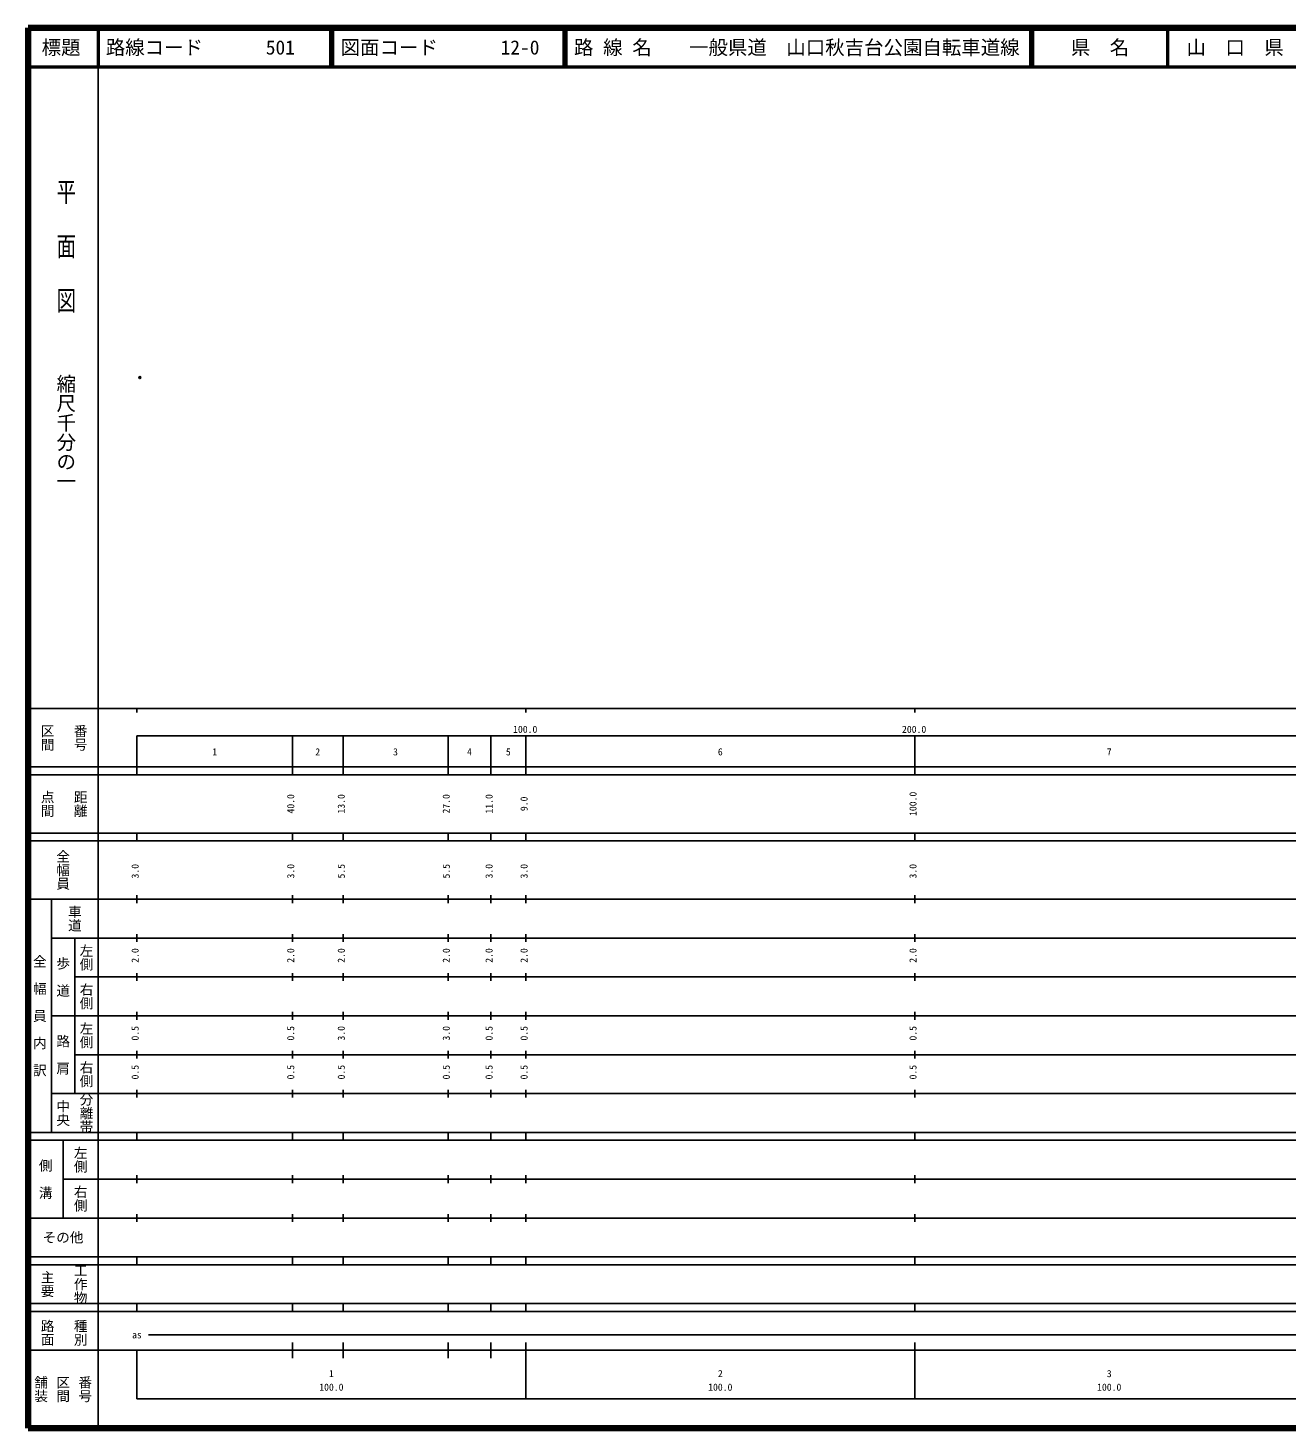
# Model space of a CAD drawing. Units: millimetres on the paper. Extents: x 40 to 680, y 20 to 380.
# Drawn here: x 40 to 363.7, y 20 to 380 of the extents above; entities that cross this region are included whole.
import ezdxf
from ezdxf.enums import TextEntityAlignment as Align

# ---------------------------------------------------------------- set-up
doc = ezdxf.new("R2010")
doc.units = ezdxf.units.MM
doc.header["$PDMODE"] = 32
doc.header["$PDSIZE"] = 0.5
doc.layers.add('M-OTRS', color=6, linetype='Continuous')
doc.layers.add('M-TTL-TXT', color=7, linetype='Continuous')
for name, color, linetype, lineweight in [('M-TTL', 2, 'Continuous', 140), ('M-TTL-BAND', 7, 'Continuous', 25), ('M-TTL-LINE', 7, 'Continuous', 50)]:
    doc.layers.add(name, color=color, linetype=linetype, lineweight=lineweight)
doc.styles.add('@ＭＳ ゴシック', font='')
doc.styles.add('ＭＳ ゴシック', font='')
doc.styles.get('@ＭＳ ゴシック').set_extended_font_data('@MS Gothic')
doc.styles.get('ＭＳ ゴシック').set_extended_font_data('MS Gothic')

msp = doc.modelspace()

# ---------------------------------------------------------------- linework, layer by layer
at = {"layer": 'M-OTRS'}
msp.add_point((68.776, 290.114), dxfattribs=at)
at = {"layer": 'M-TTL'}
for p, q in [((40, 380), (40, 20)), ((680, 380), (40, 380)), ((40, 20), (680, 20))]:
    msp.add_line(p, q, dxfattribs=at)
at = {"layer": 'M-TTL-BAND'}
for p, q in [((58, 370), (58, 20)), ((40, 205), (579, 205)), ((68, 205), (68, 204)), ((168, 205), (168, 204)), ((268, 205), (268, 204)), ((68, 198), (579, 198)), ((68, 198), (68, 188)), ((108, 188), (108, 198)), ((121, 188), (121, 198)), ((148, 188), (148, 198)), ((159, 188), (159, 198)), ((168, 188), (168, 198)), ((268, 188), (268, 198)), ((40, 190), (579, 190)), ((40, 188), (579, 188)), ((40, 173), (579, 173)), ((68, 171), (68, 173)), ((108, 171), (108, 173)), ((121, 171), (121, 173)), ((148, 171), (148, 173)), ((159, 171), (159, 173)), ((168, 171), (168, 173)), ((268, 171), (268, 173)), ((40, 171), (579, 171)), ((40, 156), (579, 156)), ((46, 96), (46, 156)), ((68, 155), (68, 157)), ((108, 155), (108, 157)), ((121, 155), (121, 157)), ((148, 155), (148, 157)), ((159, 155), (159, 157)), ((168, 155), (168, 157)), ((268, 155), (268, 157)), ((46, 146), (579, 146)), ((52, 146), (52, 106)), ((68, 145), (68, 147)), ((108, 145), (108, 147)), ((121, 145), (121, 147)), ((148, 145), (148, 147)), ((159, 145), (159, 147)), ((168, 145), (168, 147)), ((268, 145), (268, 147)), ((68, 135), (68, 137)), ((108, 135), (108, 137)), ((121, 135), (121, 137)), ((148, 135), (148, 137)), ((159, 135), (159, 137)), ((168, 135), (168, 137)), ((268, 135), (268, 137)), ((52, 136), (579, 136)), ((46, 126), (579, 126)), ((68, 125), (68, 127)), ((108, 125), (108, 127)), ((121, 125), (121, 127)), ((148, 125), (148, 127)), ((159, 125), (159, 127)), ((168, 125), (168, 127)), ((268, 125), (268, 127)), ((52, 116), (579, 116)), ((68, 115), (68, 117)), ((108, 115), (108, 117)), ((121, 115), (121, 117)), ((148, 115), (148, 117)), ((159, 115), (159, 117)), ((168, 115), (168, 117)), ((268, 115), (268, 117)), ((46, 106), (579, 106)), ((68, 105), (68, 107)), ((108, 105), (108, 107)), ((121, 105), (121, 107)), ((148, 105), (148, 107)), ((159, 105), (159, 107)), ((168, 105), (168, 107)), ((268, 105), (268, 107)), ((40, 96), (579, 96)), ((40, 94), (579, 94)), ((49, 94), (49, 74)), ((68, 94), (68, 96)), ((108, 94), (108, 96)), ((121, 94), (121, 96)), ((148, 94), (148, 96)), ((159, 94), (159, 96)), ((168, 94), (168, 96)), ((268, 94), (268, 96)), ((49, 84), (579, 84)), ((68, 83), (68, 85)), ((108, 83), (108, 85)), ((121, 83), (121, 85)), ((148, 83), (148, 85)), ((159, 83), (159, 85)), ((168, 83), (168, 85)), ((268, 83), (268, 85)), ((40, 74), (579, 74)), ((68, 73), (68, 75)), ((108, 73), (108, 75)), ((121, 73), (121, 75)), ((148, 73), (148, 75)), ((159, 73), (159, 75)), ((168, 73), (168, 75)), ((268, 73), (268, 75)), ((40, 64), (579, 64)), ((40, 62), (579, 62)), ((68, 62), (68, 64)), ((108, 62), (108, 64)), ((121, 62), (121, 64)), ((148, 62), (148, 64)), ((159, 62), (159, 64)), ((168, 62), (168, 64)), ((268, 62), (268, 64)), ((40, 52), (579, 52)), ((68, 50), (68, 52)), ((108, 50), (108, 52)), ((121, 50), (121, 52)), ((148, 50), (148, 52)), ((159, 50), (159, 52)), ((168, 50), (168, 52)), ((268, 50), (268, 52)), ((40, 50), (579, 50)), ((71, 44), (565, 44)), ((40, 40), (579, 40)), ((68, 40), (68, 27.5)), ((108, 38), (108, 42)), ((121, 38), (121, 42)), ((148, 38), (148, 42)), ((159, 38), (159, 42)), ((168, 27.5), (168, 42)), ((268, 27.5), (268, 42)), ((68, 27.5), (579, 27.5))]:
    msp.add_line(p, q, dxfattribs=at)
at = {"layer": 'M-TTL-LINE'}
for p, q in [((58, 380), (58, 370)), ((117.75, 380), (117.75, 370)), ((118.25, 380), (118.25, 370)), ((177.75, 380), (177.75, 370)), ((178.25, 380), (178.25, 370)), ((297.75, 380), (297.75, 370)), ((298.25, 380), (298.25, 370)), ((333, 380), (333, 370)), ((40, 370), (680, 370))]:
    msp.add_line(p, q, dxfattribs=at)

# ---------------------------------------------------------------- texts
at = {"layer": 'M-TTL-BAND', "style": '@ＭＳ ゴシック', "width": 1.4}
msp.add_text('平  面  図', height=3.666, rotation=270, dxfattribs=at).set_placement((49.777, 306.475), align=Align.MIDDLE_RIGHT)
at = {"layer": 'M-TTL-BAND', "style": '@ＭＳ ゴシック'}
msp.add_text('縮尺千分の一', height=3.666, rotation=270, dxfattribs=at).set_placement((49.777, 261.03), align=Align.MIDDLE_RIGHT)
for s, p in [('区間', (45, 197.5)), ('番号', (53.5, 197.5)), ('点間', (45, 180.5)), ('距離', (53.5, 180.5)), ('全幅員', (49, 163.5)), ('車道', (52, 151)), ('左側', (55, 141)), ('全\u3000幅\u3000員\u3000内\u3000訳', (43, 126)), ('歩\u3000道', (49, 136)), ('右側', (55, 131)), ('左側', (55, 121)), ('路\u3000肩', (49, 116)), ('右側', (55, 111)), ('分離帯', (55, 101)), ('中央', (49, 101)), ('左側', (53.5, 89)), ('側\u3000溝', (44.5, 84)), ('右側', (53.5, 79)), ('工作物', (53.5, 57)), ('主要', (45, 57)), ('路面', (45, 44.5)), ('種別', (53.5, 44.5)), ('舗装', (43.333, 30)), ('区間', (49, 30)), ('番号', (54.667, 30))]:
    msp.add_text(s, height=2.566, rotation=270, dxfattribs=at).set_placement(p, align=Align.MIDDLE_CENTER)
at = {"layer": 'M-TTL-BAND', "style": 'ＭＳ ゴシック'}
for s, p in [('100.0', (167.844, 198.195)), ('200.0', (267.844, 198.195)), ('1', (88, 192.405)), ('2', (114.5, 192.405)), ('3', (134.5, 192.405)), ('4', (153.5, 192.405)), ('5', (163.5, 192.405)), ('6', (218, 192.405)), ('7', (318, 192.405)), ('as', (68, 42.5)), ('1', (118, 32.523)), ('2', (218, 32.523)), ('3', (318, 32.523)), ('100.0', (118, 29.033)), ('100.0', (218, 29.033)), ('100.0', (318, 29.033))]:
    msp.add_text(s, height=1.833, dxfattribs=at).set_placement(p, align=Align.BOTTOM_CENTER)
for s, p in [('40.0', (109, 180.5)), ('13.0', (122, 180.5)), ('27.0', (149, 180.5)), ('11.0', (160, 180.5)), ('9.0', (169, 180.5)), ('100.0', (269, 180.5)), ('3.0', (69, 163.174)), ('3.0', (109, 163.174)), ('5.5', (122, 163.174)), ('5.5', (149, 163.174)), ('3.0', (160, 163.174)), ('3.0', (169, 163.174)), ('3.0', (269, 163.174)), ('2.0', (69, 141.5)), ('2.0', (109, 141.5)), ('2.0', (122, 141.5)), ('2.0', (149, 141.5)), ('2.0', (160, 141.5)), ('2.0', (169, 141.5)), ('2.0', (269, 141.5)), ('0.5', (69, 121.5)), ('0.5', (109, 121.5)), ('3.0', (122, 121.5)), ('3.0', (149, 121.5)), ('0.5', (160, 121.5)), ('0.5', (169, 121.5)), ('0.5', (269, 121.5)), ('0.5', (69, 111.5)), ('0.5', (109, 111.5)), ('0.5', (122, 111.5)), ('0.5', (149, 111.5)), ('0.5', (160, 111.5)), ('0.5', (169, 111.5)), ('0.5', (269, 111.5))]:
    msp.add_text(s, height=1.833, rotation=90, dxfattribs=at).set_placement(p, align=Align.BOTTOM_CENTER)
msp.add_text('その他', height=2.566, dxfattribs=at).set_placement((49, 69), align=Align.MIDDLE_CENTER)
at = {"layer": 'M-TTL-TXT', "style": 'ＭＳ ゴシック'}
for s, p in [('標題', (48.5, 375)), ('県\u3000名', (315.625, 375)), ('山\u3000口\u3000県', (350.375, 375))]:
    msp.add_text(s, height=3.666, dxfattribs=at).set_placement(p, align=Align.MIDDLE_CENTER)
for s, p in [('路線コード', (60, 375)), ('501', (101.142, 375)), ('図面コード', (120.38, 375)), ('12-0', (161.521, 375)), ('路 線 名', (180.38, 375)), ('一般県道\u3000山口秋吉台公園自転車道線', (209.969, 375))]:
    msp.add_text(s, height=3.666, dxfattribs=at).set_placement(p, align=Align.MIDDLE_LEFT)

doc.saveas('drawing.dxf')
